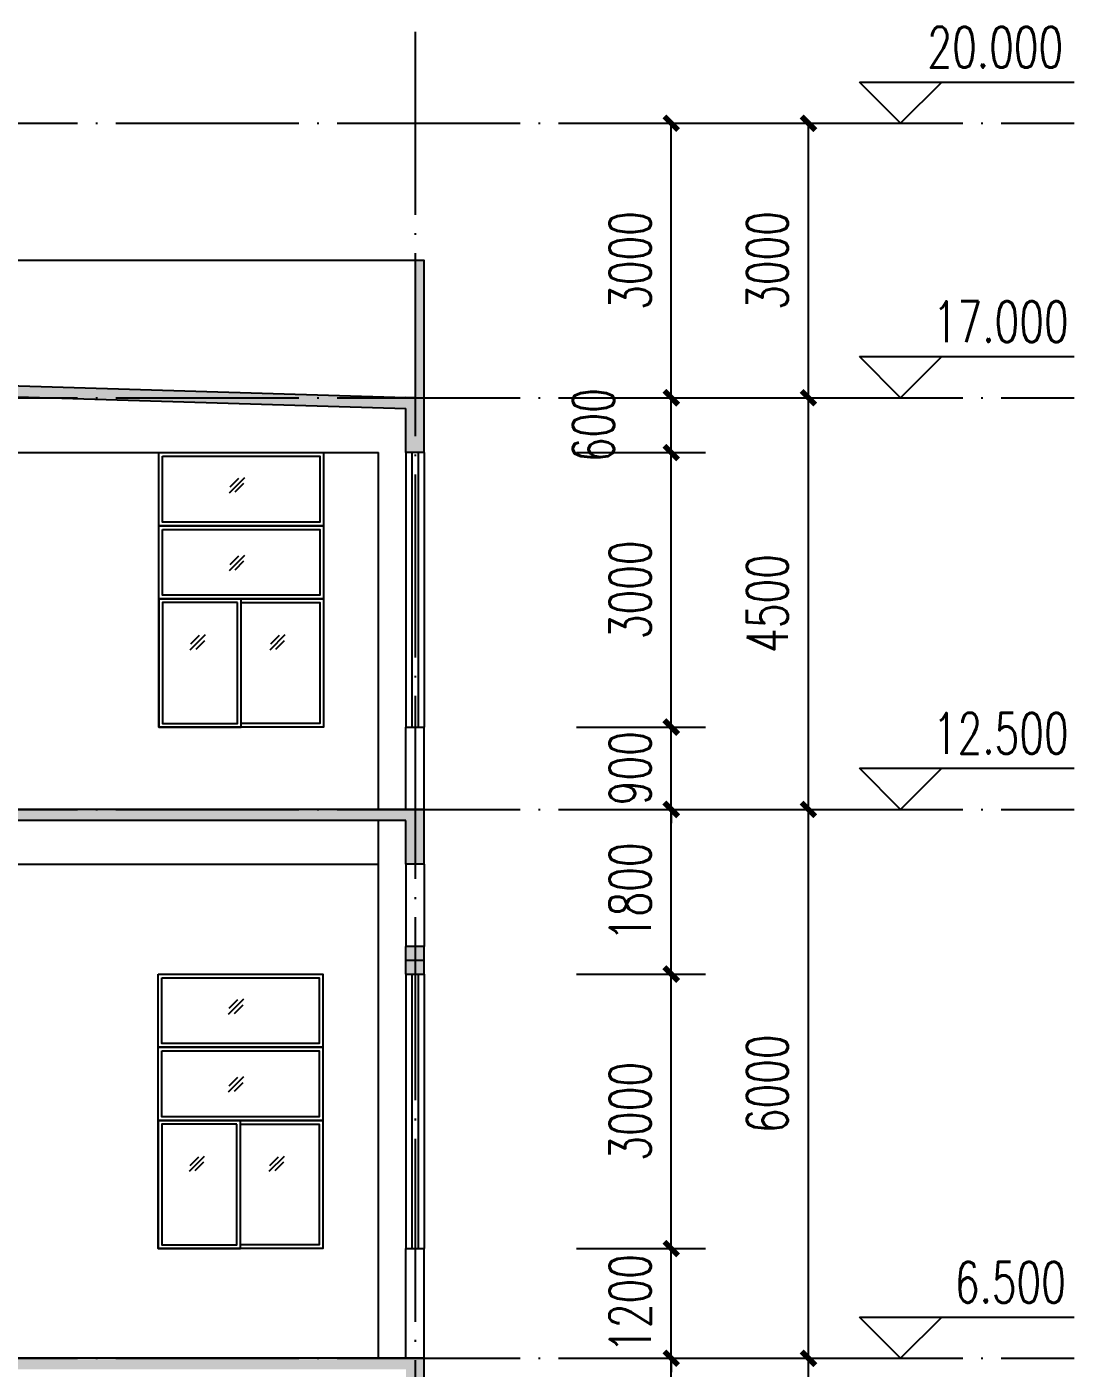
# Model space of a CAD drawing. Extents: x -4747 to 1060961, y -766984 to 396631.
# Drawn here: x 573979 to 585430, y -313118 to -298456 of the extents above; entities that cross this region are included whole.
import ezdxf

# ---------------------------------------------------------------- set-up
doc = ezdxf.new("R2010")
doc.units = 0
doc.header["$LTSCALE"] = 1000
doc.header["$MEASUREMENT"] = 0
doc.linetypes.add('DOTE', pattern=[2.42, 2, -0.2, 0.02, -0.2])
doc.layers.get('0').update_dxf_attribs({"linetype": 'CONTINUOUS'})
doc.layers.get('DEFPOINTS').update_dxf_attribs({"linetype": 'CONTINUOUS'})
for name, color, linetype in [('DIM_ELEV', 3, 'CONTINUOUS'), ('DOTE', 1, 'DOTE'), ('PUB_DIM', 3, 'CONTINUOUS'), ('PUB_TEXT', 7, 'CONTINUOUS'), ('WALL', 6, 'CONTINUOUS'), ('WINDOW', 4, 'CONTINUOUS'), ('剖面填充', 147, 'CONTINUOUS'), ('投影', 8, 'CONTINUOUS')]:
    doc.layers.add(name, color=color, linetype=linetype)
doc.styles.add('_TCH_DIM', font='SIMPLEX', dxfattribs={"bigfont": 'GBCBIG'})
doc.styles.add('DIM_FONT', font='SIMPLEX', dxfattribs={"width": 0.7, "bigfont": 'GBCBIG'})
doc.dimstyles.new('DIMN150', dxfattribs={"dimscale": 1.5, "dimtxt": 300, "dimasz": 100, "dimexe": 250, "dimexo": 300, "dimgap": 150, "dimtad": 1, "dimdec": 0, "dimzin": 0, "dimtxsty": 'DIM_FONT', "dimblk": 'ARCHTICK', "dimcen": 0.09, "dimclrt": 7, "dimazin": 3, "dimtfac": 1, "dimtdec": 0, "dimtix": 1, "dimtmove": 0, "dimatfit": 3, "dimtolj": 1, "dimtzin": 0})

# ---------------------------------------------------------------- blocks, each defined once
blk = doc.blocks.new('_ARCHTICK')
at = {"color": 0, "linetype": 'BYBLOCK', "const_width": 0.4}
blk.add_lwpolyline([(-0.5, -0.5), (0.5, 0.5)], dxfattribs=at)
blk = doc.blocks.new('*D673')
at = {"layer": 'DEFPOINTS', "color": 0}
for p in [(579540, -313010), (581025, -313010), (579540, -315310)]:
    blk.add_point(p, dxfattribs=at)
at = {"layer": 'PUB_DIM', "color": 0}
for p, q in [((579990, -313010), (581400, -313010)), ((581025, -315310), (581025, -313010)), ((579990, -315310), (581400, -315310))]:
    blk.add_line(p, q, dxfattribs=at)
at = {"layer": 'PUB_DIM', "color": 0, "xscale": 150, "yscale": 150, "zscale": 150}
for p, rotation in [((581025, -313010), 90), ((581025, -315310), 270)]:
    blk.add_blockref('_ARCHTICK', p, dxfattribs=dict(at, rotation=rotation))
at = {"layer": 'PUB_DIM', "color": 7, "insert": (580575, -314160), "char_height": 450, "attachment_point": 5, "rotation": 90, "style": 'DIM_FONT'}
blk.add_mtext('\\A1;2300', dxfattribs=at)
blk = doc.blocks.new('*D674')
at = {"layer": 'DEFPOINTS', "color": 0}
for p in [(579540, -311810), (581025, -311810), (579540, -313010)]:
    blk.add_point(p, dxfattribs=at)
at = {"layer": 'PUB_DIM', "color": 0}
for p, q in [((581025, -311810), (581025, -311660)), ((579990, -311810), (581400, -311810)), ((581025, -313010), (581025, -311810)), ((579990, -313010), (581400, -313010)), ((581025, -313010), (581025, -313160))]:
    blk.add_line(p, q, dxfattribs=at)
at = {"layer": 'PUB_DIM', "color": 0, "xscale": 150, "yscale": 150, "zscale": 150}
for p, rotation in [((581025, -311810), 270), ((581025, -313010), 90)]:
    blk.add_blockref('_ARCHTICK', p, dxfattribs=dict(at, rotation=rotation))
at = {"layer": 'PUB_DIM', "color": 7, "insert": (580575, -312410), "char_height": 450, "attachment_point": 5, "rotation": 90, "style": 'DIM_FONT'}
blk.add_mtext('\\A1;1200', dxfattribs=at)
blk = doc.blocks.new('*D675')
at = {"layer": 'DEFPOINTS', "color": 0}
for p in [(579540, -308810), (581025, -308810), (579540, -311810)]:
    blk.add_point(p, dxfattribs=at)
at = {"layer": 'PUB_DIM', "color": 0}
for p, q in [((579990, -308810), (581400, -308810)), ((581025, -311810), (581025, -308810)), ((579990, -311810), (581400, -311810))]:
    blk.add_line(p, q, dxfattribs=at)
at = {"layer": 'PUB_DIM', "color": 0, "xscale": 150, "yscale": 150, "zscale": 150}
for p, rotation in [((581025, -308810), 90), ((581025, -311810), 270)]:
    blk.add_blockref('_ARCHTICK', p, dxfattribs=dict(at, rotation=rotation))
at = {"layer": 'PUB_DIM', "color": 7, "insert": (580575, -310310), "char_height": 450, "attachment_point": 5, "rotation": 90, "style": 'DIM_FONT'}
blk.add_mtext('\\A1;3000', dxfattribs=at)
blk = doc.blocks.new('*D676')
at = {"layer": 'DEFPOINTS', "color": 0}
for p in [(579540, -307010), (581025, -307010), (579540, -308810)]:
    blk.add_point(p, dxfattribs=at)
at = {"layer": 'PUB_DIM', "color": 0}
for p, q in [((579990, -307010), (581400, -307010)), ((581025, -308810), (581025, -307010)), ((579990, -308810), (581400, -308810))]:
    blk.add_line(p, q, dxfattribs=at)
at = {"layer": 'PUB_DIM', "color": 0, "xscale": 150, "yscale": 150, "zscale": 150}
for p, rotation in [((581025, -307010), 90), ((581025, -308810), 270)]:
    blk.add_blockref('_ARCHTICK', p, dxfattribs=dict(at, rotation=rotation))
at = {"layer": 'PUB_DIM', "color": 7, "insert": (580575, -307910), "char_height": 450, "attachment_point": 5, "rotation": 90, "style": 'DIM_FONT'}
blk.add_mtext('\\A1;1800', dxfattribs=at)
blk = doc.blocks.new('*D677')
at = {"layer": 'DEFPOINTS', "color": 0}
for p in [(579540, -306110), (581025, -306110), (579540, -307010)]:
    blk.add_point(p, dxfattribs=at)
at = {"layer": 'PUB_DIM', "color": 0}
for p, q in [((581025, -306110), (581025, -305960)), ((579990, -306110), (581400, -306110)), ((581025, -307010), (581025, -306110)), ((579990, -307010), (581400, -307010)), ((581025, -307010), (581025, -307160))]:
    blk.add_line(p, q, dxfattribs=at)
at = {"layer": 'PUB_DIM', "color": 0, "xscale": 150, "yscale": 150, "zscale": 150}
for p, rotation in [((581025, -306110), 270), ((581025, -307010), 90)]:
    blk.add_blockref('_ARCHTICK', p, dxfattribs=dict(at, rotation=rotation))
at = {"layer": 'PUB_DIM', "color": 7, "insert": (580575, -306560), "char_height": 450, "attachment_point": 5, "rotation": 90, "style": 'DIM_FONT'}
blk.add_mtext('\\A1;900', dxfattribs=at)
blk = doc.blocks.new('*D678')
at = {"layer": 'DEFPOINTS', "color": 0}
for p in [(579540, -303110), (581025, -303110), (579540, -306110)]:
    blk.add_point(p, dxfattribs=at)
at = {"layer": 'PUB_DIM', "color": 0}
for p, q in [((579990, -303110), (581400, -303110)), ((581025, -306110), (581025, -303110)), ((579990, -306110), (581400, -306110))]:
    blk.add_line(p, q, dxfattribs=at)
at = {"layer": 'PUB_DIM', "color": 0, "xscale": 150, "yscale": 150, "zscale": 150}
for p, rotation in [((581025, -303110), 90), ((581025, -306110), 270)]:
    blk.add_blockref('_ARCHTICK', p, dxfattribs=dict(at, rotation=rotation))
at = {"layer": 'PUB_DIM', "color": 7, "insert": (580575, -304610), "char_height": 450, "attachment_point": 5, "rotation": 90, "style": 'DIM_FONT'}
blk.add_mtext('\\A1;3000', dxfattribs=at)
blk = doc.blocks.new('*D679')
at = {"layer": 'DEFPOINTS', "color": 0}
for p in [(579540, -302510), (581025, -302510), (579540, -303110)]:
    blk.add_point(p, dxfattribs=at)
at = {"layer": 'PUB_DIM', "color": 0}
for p, q in [((579990, -302510), (581400, -302510)), ((581025, -303110), (581025, -302510)), ((579990, -303110), (581400, -303110))]:
    blk.add_line(p, q, dxfattribs=at)
at = {"layer": 'PUB_DIM', "color": 0, "xscale": 150, "yscale": 150, "zscale": 150}
for p, rotation in [((581025, -302510), 90), ((581025, -303110), 270)]:
    blk.add_blockref('_ARCHTICK', p, dxfattribs=dict(at, rotation=rotation))
at = {"layer": 'PUB_DIM', "color": 7, "insert": (580174, -302810), "char_height": 450, "attachment_point": 5, "rotation": 90, "style": 'DIM_FONT'}
blk.add_mtext('\\A1;600', dxfattribs=at)
blk = doc.blocks.new('*D680')
at = {"layer": 'DEFPOINTS', "color": 0}
for p in [(579540, -299510), (581025, -299510), (579540, -302510)]:
    blk.add_point(p, dxfattribs=at)
at = {"layer": 'PUB_DIM', "color": 0}
for p, q in [((579990, -299510), (581400, -299510)), ((581025, -302510), (581025, -299510)), ((579990, -302510), (581400, -302510))]:
    blk.add_line(p, q, dxfattribs=at)
at = {"layer": 'PUB_DIM', "color": 0, "xscale": 150, "yscale": 150, "zscale": 150}
for p, rotation in [((581025, -299510), 90), ((581025, -302510), 270)]:
    blk.add_blockref('_ARCHTICK', p, dxfattribs=dict(at, rotation=rotation))
at = {"layer": 'PUB_DIM', "color": 7, "insert": (580575, -301010), "char_height": 450, "attachment_point": 5, "rotation": 90, "style": 'DIM_FONT'}
blk.add_mtext('\\A1;3000', dxfattribs=at)
blk = doc.blocks.new('*D682')
at = {"layer": 'DEFPOINTS', "color": 0}
for p in [(579540, -313010), (582525, -313010), (579540, -319510)]:
    blk.add_point(p, dxfattribs=at)
at = {"layer": 'PUB_DIM', "color": 0}
for p, q in [((579990, -313010), (582900, -313010)), ((582525, -319510), (582525, -313010)), ((579990, -319510), (582900, -319510))]:
    blk.add_line(p, q, dxfattribs=at)
at = {"layer": 'PUB_DIM', "color": 0, "xscale": 150, "yscale": 150, "zscale": 150}
for p, rotation in [((582525, -313010), 90), ((582525, -319510), 270)]:
    blk.add_blockref('_ARCHTICK', p, dxfattribs=dict(at, rotation=rotation))
at = {"layer": 'PUB_DIM', "color": 7, "insert": (582075, -316260), "char_height": 450, "attachment_point": 5, "rotation": 90, "style": 'DIM_FONT'}
blk.add_mtext('\\A1;6500', dxfattribs=at)
blk = doc.blocks.new('*D683')
at = {"layer": 'DEFPOINTS', "color": 0}
for p in [(579540, -307010), (582525, -307010), (579540, -313010)]:
    blk.add_point(p, dxfattribs=at)
at = {"layer": 'PUB_DIM', "color": 0}
for p, q in [((579990, -307010), (582900, -307010)), ((582525, -313010), (582525, -307010)), ((579990, -313010), (582900, -313010))]:
    blk.add_line(p, q, dxfattribs=at)
at = {"layer": 'PUB_DIM', "color": 0, "xscale": 150, "yscale": 150, "zscale": 150}
for p, rotation in [((582525, -307010), 90), ((582525, -313010), 270)]:
    blk.add_blockref('_ARCHTICK', p, dxfattribs=dict(at, rotation=rotation))
at = {"layer": 'PUB_DIM', "color": 7, "insert": (582075, -310010), "char_height": 450, "attachment_point": 5, "rotation": 90, "style": 'DIM_FONT'}
blk.add_mtext('\\A1;6000', dxfattribs=at)
blk = doc.blocks.new('*D684')
at = {"layer": 'DEFPOINTS', "color": 0}
for p in [(579540, -302510), (582525, -302510), (579540, -307010)]:
    blk.add_point(p, dxfattribs=at)
at = {"layer": 'PUB_DIM', "color": 0}
for p, q in [((579990, -302510), (582900, -302510)), ((582525, -307010), (582525, -302510)), ((579990, -307010), (582900, -307010))]:
    blk.add_line(p, q, dxfattribs=at)
at = {"layer": 'PUB_DIM', "color": 0, "xscale": 150, "yscale": 150, "zscale": 150}
for p, rotation in [((582525, -302510), 90), ((582525, -307010), 270)]:
    blk.add_blockref('_ARCHTICK', p, dxfattribs=dict(at, rotation=rotation))
at = {"layer": 'PUB_DIM', "color": 7, "insert": (582075, -304760), "char_height": 450, "attachment_point": 5, "rotation": 90, "style": 'DIM_FONT'}
blk.add_mtext('\\A1;4500', dxfattribs=at)
blk = doc.blocks.new('*D685')
at = {"layer": 'DEFPOINTS', "color": 0}
for p in [(579540, -299510), (582525, -299510), (579540, -302510)]:
    blk.add_point(p, dxfattribs=at)
at = {"layer": 'PUB_DIM', "color": 0}
for p, q in [((579990, -299510), (582900, -299510)), ((582525, -302510), (582525, -299510)), ((579990, -302510), (582900, -302510))]:
    blk.add_line(p, q, dxfattribs=at)
at = {"layer": 'PUB_DIM', "color": 0, "xscale": 150, "yscale": 150, "zscale": 150}
for p, rotation in [((582525, -299510), 90), ((582525, -302510), 270)]:
    blk.add_blockref('_ARCHTICK', p, dxfattribs=dict(at, rotation=rotation))
at = {"layer": 'PUB_DIM', "color": 7, "insert": (582075, -301010), "char_height": 450, "attachment_point": 5, "rotation": 90, "style": 'DIM_FONT'}
blk.add_mtext('\\A1;3000', dxfattribs=at)

msp = doc.modelspace()

# ---------------------------------------------------------------- hatches: boundary and pattern name
at = {"layer": '剖面填充'}
h = msp.add_hatch(color=256, dxfattribs=at)
h.paths.add_polyline_path([(578223.4, -308509.5), (578123.4, -308509.5), (578123.4, -308659.5), (578223.4, -308659.5)])
h.paths.add_polyline_path([(578323.4, -308509.5), (578223.4, -308509.5), (578223.4, -308659.5), (578323.4, -308659.5)])
at = {"layer": '投影'}
h = msp.add_hatch(color=256, dxfattribs=at)
h.paths.add_polyline_path([(543323.4, -302416.6), (546623.4, -302317.6), (546623.4, -303004.5), (546823.4, -303004.5), (546823.4, -302317.6), (550123.4, -302416.6), (550123.4, -303109.5), (550323.4, -303109.5), (550323.4, -302422.6), (557123.4, -302626.6), (557123.4, -303109.5), (557323.4, -303109.5), (557323.4, -302626.6), (564123.4, -302422.6), (564123.4, -303109.5), (564323.4, -303109.5), (564323.4, -302416.6), (567623.4, -302317.6), (567623.4, -303004.5), (567823.4, -303004.5), (567823.4, -302317.6), (571123.4, -302416.6), (571123.4, -303109.5), (571323.4, -303109.5), (571323.4, -302422.6), (578123.4, -302626.6), (578123.4, -303109.5), (578323.4, -303109.5), (578323.4, -301009.5), (578223.4, -301009.5), (578223.4, -302509.5), (578123.4, -302506.5), (567723.4, -302194.5), (557223.4, -302509.5), (546723.4, -302194.5), (536223.4, -302509.5), (536223.4, -301009.5), (536123.4, -301009.5), (536123.4, -303109.5), (536323.4, -303109.5), (536323.4, -302626.6), (543123.4, -302422.6), (543123.4, -303109.5), (543323.4, -303109.5)])
h.paths.add_polyline_path([(578323.4, -307009.5), (536123.4, -307009.5), (536123.4, -307609.5), (536323.4, -307609.5), (536323.4, -307129.5), (543123.4, -307129.5), (543123.4, -307609.5), (543323.4, -307609.5), (543323.4, -307129.5), (550123.4, -307129.5), (550123.4, -307609.5), (550323.4, -307609.5), (550323.4, -307129.5), (557123.4, -307129.5), (557123.4, -307609.5), (557323.4, -307609.5), (557323.4, -307129.5), (560123.4, -307129.5), (560123.4, -307609.5), (560323.4, -307609.5), (560323.4, -307129.5), (564123.4, -307129.5), (564123.4, -307609.5), (564323.4, -307609.5), (564323.4, -307129.5), (571123.4, -307129.5), (571123.4, -307609.5), (571323.4, -307609.5), (571323.4, -307129.5), (578123.4, -307129.5), (578123.4, -307609.5), (578323.4, -307609.5)])
h.paths.add_polyline_path([(564323.4, -313129.5), (571123.4, -313129.5), (571123.4, -313609.5), (571323.4, -313609.5), (571323.4, -313129.5), (578123.4, -313129.5), (578123.4, -313609.5), (578323.4, -313609.5), (578323.4, -313009.5), (536123.4, -313009.5), (536123.4, -313609.5), (536323.4, -313609.5), (536323.4, -313129.5), (543123.4, -313129.5), (543123.4, -313609.5), (543323.4, -313609.5), (543323.4, -313129.5), (550123.4, -313129.5), (550123.4, -313609.5), (550323.4, -313609.5), (550323.4, -313129.5), (557123.4, -313129.5), (557123.4, -313609.5), (557323.4, -313609.5), (557323.4, -313129.5), (560123.4, -313129.5), (560123.4, -313609.5), (560323.4, -313609.5), (560323.4, -313129.5), (564123.4, -313129.5), (564123.4, -313609.5), (564323.4, -313609.5)])
h.paths.add_polyline_path([(548661.9, -322139.1), (550708.7, -322139.1), (550708.7, -321184.9), (548661.9, -321184.9)], flags=9)
h = msp.add_hatch(color=256, dxfattribs=at)
h.paths.add_polyline_path([(536323.4, -315159.5), (536123.4, -315159.5), (536123.4, -315309.5), (536323.4, -315309.5)])
h.paths.add_polyline_path([(536323.4, -308659.5), (536123.4, -308659.5), (536123.4, -308809.5), (536323.4, -308809.5)])
h.paths.add_polyline_path([(578323.4, -308659.5), (578123.4, -308659.5), (578123.4, -308809.5), (578323.4, -308809.5)])
h.paths.add_polyline_path([(578323.4, -315159.5), (578123.4, -315159.5), (578123.4, -315309.5), (578323.4, -315309.5)])

# ---------------------------------------------------------------- linework, layer by layer
at = {"layer": 'DIM_ELEV'}
for p, q in [((583532.8, -299509.5), (583082.8, -299059.5)), ((583082.8, -299059.5), (585430.3, -299059.5)), ((583532.8, -299509.5), (583982.8, -299059.5)), ((583532.8, -302509.5), (583082.8, -302059.5)), ((583082.8, -302059.5), (585430.3, -302059.5)), ((583532.8, -302509.5), (583982.8, -302059.5)), ((583532.8, -307009.5), (583082.8, -306559.5)), ((583082.8, -306559.5), (585430.3, -306559.5)), ((583532.8, -307009.5), (583982.8, -306559.5)), ((583532.8, -313009.5), (583082.8, -312559.5)), ((583082.8, -312559.5), (585430.3, -312559.5)), ((583532.8, -313009.5), (583982.8, -312559.5))]:
    msp.add_line(p, q, dxfattribs=at)
at = {"layer": 'DOTE'}
msp.add_line((578223.4, -298509.5), (578223.4, -321543.1), dxfattribs=at)
for points in [[(528971.5, -299509.5), (585430.3, -299509.5)], [(528971.5, -302509.5), (585430.3, -302509.5)], [(528971.5, -307009.5), (585430.3, -307009.5)], [(528971.5, -313009.5), (585430.3, -313009.5)]]:
    msp.add_lwpolyline(points, dxfattribs=at)
at = {"layer": 'WALL'}
for points in [[(578323.4, -302509.5), (578323.4, -301009.5), (578223.4, -301009.5), (578223.4, -302509.5), (578123.4, -302506.5)], [(578323.4, -303109.5), (578323.4, -301009.5)], [(567723.4, -302194.5), (578123.4, -302506.5)], [(571323.4, -302422.6), (578123.4, -302626.6)], [(578123.4, -303109.5), (578123.4, -302626.6)], [(578323.4, -303109.5), (578123.4, -303109.5)], [(578123.4, -307009.5), (578123.4, -306109.5)], [(578123.4, -306109.5), (578323.4, -306109.5)], [(578323.4, -307609.5), (578323.4, -306109.5)], [(578323.4, -307009.5), (536123.4, -307009.5)], [(578123.4, -307129.5), (571323.4, -307129.5)], [(578123.4, -307609.5), (578123.4, -307129.5)], [(578323.4, -307609.5), (578123.4, -307609.5)], [(578323.4, -307609.5), (578123.4, -307609.5)], [(578123.4, -307609.5), (578123.4, -308509.5)], [(578323.4, -307609.5), (578323.4, -308509.5)], [(578123.4, -308809.5), (578123.4, -308509.5)], [(578323.4, -308509.5), (578123.4, -308509.5)], [(578323.4, -308509.5), (578123.4, -308509.5)], [(578323.4, -308809.5), (578323.4, -308509.5)], [(578123.4, -308659.5), (578323.4, -308659.5)], [(578123.4, -308809.5), (578323.4, -308809.5)], [(578123.4, -313009.5), (578123.4, -311809.5)], [(578123.4, -311809.5), (578323.4, -311809.5)], [(578323.4, -313609.5), (578323.4, -311809.5)], [(578323.4, -313009.5), (536123.4, -313009.5)]]:
    msp.add_lwpolyline(points, dxfattribs=at)
at = {"layer": 'WINDOW', "linetype": 'BYBLOCK'}
for points in [[(578123.4, -303109.5), (578123.4, -306109.5)], [(578190.1, -303109.5), (578190.1, -306109.5)], [(578256.7, -303109.5), (578256.7, -306109.5)], [(578323.4, -303109.5), (578323.4, -306109.5)], [(578123.4, -308809.5), (578123.4, -311809.5)], [(578190.1, -308809.5), (578190.1, -311809.5)], [(578256.7, -308809.5), (578256.7, -311809.5)], [(578323.4, -308809.5), (578323.4, -311809.5)]]:
    msp.add_lwpolyline(points, dxfattribs=at)
at = {"layer": '投影'}
for points in [[(578223.4, -301009.5), (564623.4, -301009.5)], [(571473.4, -303109.5), (577823.4, -303109.5)], [(577823.4, -307009.5), (577823.4, -303109.5)], [(576357, -303384.8), (576190.3, -303551.5)], [(576292.9, -303392.3), (576197.9, -303487.4)], [(576349.5, -303448.9), (576254.4, -303544)], [(575423.4, -303909.5), (577223.4, -303909.5)], [(576357, -304234.1), (576190.3, -304400.8)], [(576292.9, -304241.6), (576197.9, -304336.7)], [(576349.5, -304298.2), (576254.4, -304393.3)], [(575423.4, -304709.5), (577223.4, -304709.5)], [(576323.4, -304749.5), (577183.4, -304749.5), (577183.4, -306069.5), (576323.4, -306069.5)], [(575928.9, -305102.9), (575762.1, -305269.6)], [(575864.7, -305110.4), (575769.7, -305205.5)], [(576801.5, -305102.9), (576634.8, -305269.6)], [(576737.4, -305110.4), (576642.4, -305205.5)], [(575921.3, -305167), (575826.3, -305262)], [(576794, -305167), (576698.9, -305262)], [(577823.4, -313009.5), (577823.4, -307129.5)], [(571473.4, -307609.5), (577823.4, -307609.5)], [(576347.6, -309084.8), (576180.9, -309251.5)], [(576283.5, -309092.3), (576188.4, -309187.4)], [(576340.1, -309148.9), (576245, -309244)], [(575414, -309609.5), (577214, -309609.5)], [(576347.6, -309934.1), (576180.9, -310100.8)], [(576283.5, -309941.6), (576188.4, -310036.7)], [(576340.1, -309998.2), (576245, -310093.3)], [(575414, -310409.5), (577214, -310409.5)], [(576314, -310449.5), (577174, -310449.5), (577174, -311769.5), (576314, -311769.5)], [(575919.4, -310802.9), (575752.7, -310969.6)], [(575855.3, -310810.4), (575760.3, -310905.5)], [(576792.1, -310802.9), (576625.4, -310969.6)], [(576728, -310810.4), (576632.9, -310905.5)], [(575911.9, -310867), (575816.8, -310962)], [(576784.6, -310867), (576689.5, -310962)]]:
    msp.add_lwpolyline(points, dxfattribs=at)
for points in [[(575423.4, -303109.5), (577223.4, -303109.5), (577223.4, -306109.5), (575423.4, -306109.5)], [(575423.4, -303109.5), (577223.4, -303109.5), (577223.4, -303909.5), (575423.4, -303909.5)], [(575463.4, -303149.5), (577183.4, -303149.5), (577183.4, -303869.5), (575463.4, -303869.5)], [(575423.4, -303909.5), (577223.4, -303909.5), (577223.4, -304709.5), (575423.4, -304709.5)], [(575463.4, -303949.5), (577183.4, -303949.5), (577183.4, -304669.5), (575463.4, -304669.5)], [(576323.4, -304709.5), (575423.4, -304709.5), (575423.4, -306109.5), (576323.4, -306109.5)], [(576283.4, -304749.5), (575463.4, -304749.5), (575463.4, -306069.5), (576283.4, -306069.5)], [(576323.4, -304709.5), (577223.4, -304709.5), (577223.4, -306109.5), (576323.4, -306109.5)], [(575414, -308809.5), (577214, -308809.5), (577214, -311809.5), (575414, -311809.5)], [(575414, -308809.5), (577214, -308809.5), (577214, -309609.5), (575414, -309609.5)], [(575454, -308849.5), (577174, -308849.5), (577174, -309569.5), (575454, -309569.5)], [(575414, -309609.5), (577214, -309609.5), (577214, -310409.5), (575414, -310409.5)], [(575454, -309649.5), (577174, -309649.5), (577174, -310369.5), (575454, -310369.5)], [(576314, -310409.5), (575414, -310409.5), (575414, -311809.5), (576314, -311809.5)], [(576274, -310449.5), (575454, -310449.5), (575454, -311769.5), (576274, -311769.5)], [(576314, -310409.5), (577214, -310409.5), (577214, -311809.5), (576314, -311809.5)]]:
    msp.add_lwpolyline(points, close=True, dxfattribs=at)
for points in [[(575698, -305413, 0, 0, 0), (575885, -305413, 40, 0, 0), (576035, -305413, 0, 0, 0)], [(576888, -305413, 0, 0, 0), (576701, -305413, 40, 0, 0), (576551, -305413, 0, 0, 0)], [(575688.6, -311113, 0, 0, 0), (575875.6, -311113, 40, 0, 0), (576025.6, -311113, 0, 0, 0)], [(576878.6, -311113, 0, 0, 0), (576691.6, -311113, 40, 0, 0), (576541.6, -311113, 0, 0, 0)]]:
    msp.add_lwpolyline(points, format="xyseb", dxfattribs=at)

# ---------------------------------------------------------------- texts
at = {"layer": 'PUB_TEXT', "style": '_TCH_DIM', "width": 0.705882}
for s, p in [('20.000', (583825.3, -298902)), ('17.000', (583885.3, -301902)), ('12.500', (583885.3, -306402)), ('6.500', (584125.3, -312402))]:
    msp.add_text(s, height=446.25, dxfattribs=at).set_placement(p)

# ---------------------------------------------------------------- dimensions: what is measured, and where the dimension line sits
at = {"layer": 'PUB_DIM'}
for p1, p2, distance, picture, middle in [((579539.7, -302509.5), (579539.7, -299509.5), -1485.1, '*D680', (580574.9, -301009.5)), ((579539.7, -302509.5), (579539.7, -299509.5), -2985.1, '*D685', (582074.9, -301009.5)), ((579539.7, -307009.5), (579539.7, -302509.5), -2985.1, '*D684', (582074.9, -304759.5)), ((579539.7, -306109.5), (579539.7, -303109.5), -1485.1, '*D678', (580574.9, -304609.5)), ((579539.7, -307009.5), (579539.7, -306109.5), -1485.1, '*D677', (580574.9, -306559.5)), ((579539.7, -308809.5), (579539.7, -307009.5), -1485.1, '*D676', (580574.9, -307909.5)), ((579539.7, -313009.5), (579539.7, -307009.5), -2985.1, '*D683', (582074.9, -310009.5)), ((579539.7, -311809.5), (579539.7, -308809.5), -1485.1, '*D675', (580574.9, -310309.5)), ((579539.7, -313009.5), (579539.7, -311809.5), -1485.1, '*D674', (580574.9, -312409.5)), ((579539.7, -315309.5), (579539.7, -313009.5), -1485.1, '*D673', (580574.9, -314159.5)), ((579539.7, -319509.5), (579539.7, -313009.5), -2985.1, '*D682', (582074.9, -316259.5))]:
    dim = msp.add_aligned_dim(p1=p1, p2=p2, distance=distance, dimstyle='DIMN150', dxfattribs=at)
    dim.commit()
    dim.dimension.update_dxf_attribs({"geometry": picture, "text_midpoint": middle})
dim = msp.add_linear_dim(base=(581024.9, -302509.5), p1=(579539.7, -303109.5), p2=(579539.7, -302509.5), angle=90, dimstyle='DIMN150', dxfattribs=at)
dim.commit()
dim.dimension.update_dxf_attribs({"geometry": '*D679', "text_midpoint": (580173.6, -302809.5), "dimtype": 129})

doc.saveas('drawing.dxf')
